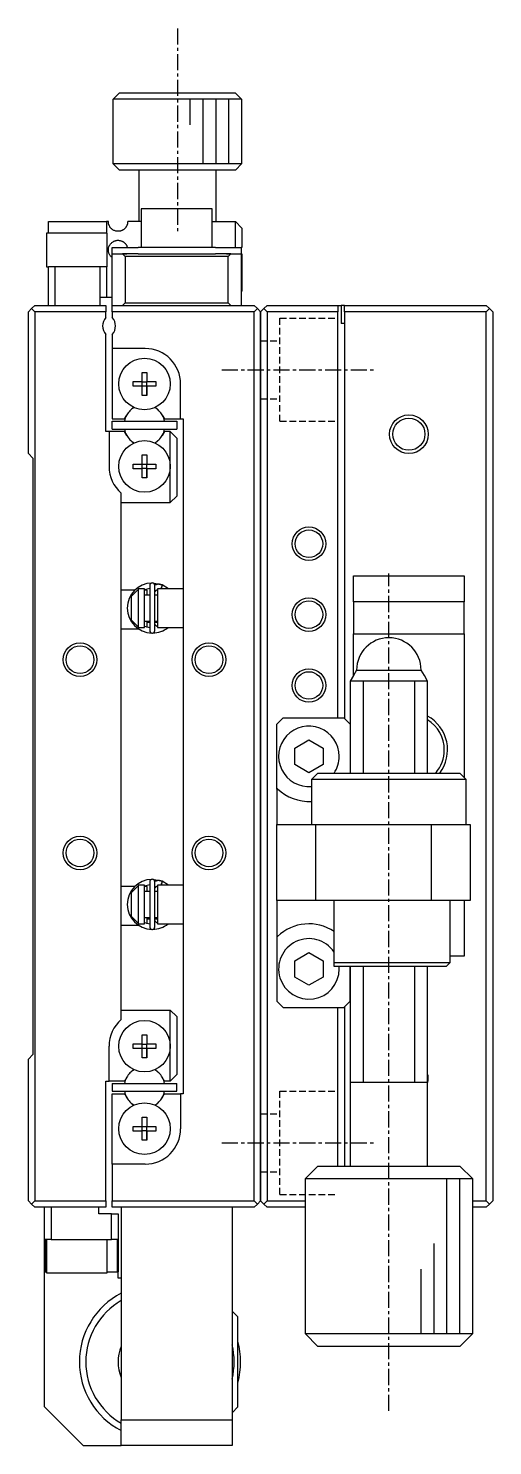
# Model space of a CAD drawing. Extents: x 10 to 388, y 10 to 258.
# Drawn here: x 31.7 to 67.7, y 95.5 to 205.5 of the extents above; entities that cross this region are included whole.
import ezdxf

# ---------------------------------------------------------------- set-up
doc = ezdxf.new("R2010")
doc.units = 0
doc.linetypes.add('CENTER', pattern=[2, 1.25, -0.25, 0.25, -0.25])
doc.linetypes.add('DASHED', pattern=[0.75, 0.5, -0.25])
doc.layers.get('0').update_dxf_attribs({"linetype": 'CONTINUOUS'})
doc.layers.add('CENTER', color=1, linetype='CENTER')

msp = doc.modelspace()

# ---------------------------------------------------------------- linework, layer by layer
at = {"color": 7, "linetype": 'CONTINUOUS'}
for p, q in [((38.25, 200), (38.75, 200.5)), ((38.75, 200.5), (47.72, 200.5)), ((47.72, 200.5), (48.22, 200)), ((38.24, 199.5), (38.25, 199.5)), ((38.24, 199.5), (38.24, 195)), ((38.25, 199.5), (38.25, 200)), ((48.22, 200), (38.25, 200)), ((48.22, 200), (48.22, 199.5)), ((48.22, 199.5), (48.24, 199.5)), ((48.24, 195), (48.24, 199.5)), ((38.24, 195), (48.24, 195)), ((38.24, 195), (38.74, 194.5)), ((47.74, 194.5), (48.24, 195)), ((47.74, 194.5), (38.74, 194.5)), ((40.24, 194.5), (40.24, 190.5)), ((46.24, 190.5), (46.24, 194.5)), ((45.94, 191.5), (40.44, 191.5)), ((40.44, 191.5), (40.44, 188.5)), ((45.94, 188.5), (45.94, 191.5)), ((33.24, 190.5), (37.74, 190.5)), ((33.24, 189.6), (33.24, 190.5)), ((37.74, 190.5), (37.74, 189.6)), ((37.89, 190.5), (37.74, 190.5)), ((37.89, 190.49), (37.89, 190.5)), ((37.89, 190.48), (37.89, 190.49)), ((37.89, 190.46), (37.89, 190.48)), ((37.89, 190.45), (37.89, 190.46)), ((37.89, 190.44), (37.89, 190.45)), ((37.89, 190.42), (37.89, 190.44)), ((37.89, 190.41), (37.89, 190.42)), ((37.89, 190.39), (37.89, 190.41)), ((37.9, 190.38), (37.89, 190.39)), ((37.9, 190.36), (37.9, 190.38)), ((37.9, 190.35), (37.9, 190.36)), ((37.91, 190.32), (37.9, 190.35)), ((37.91, 190.3), (37.91, 190.32)), ((39.36, 190.3), (39.35, 190.27)), ((39.37, 190.33), (39.36, 190.3)), ((39.38, 190.39), (39.37, 190.36)), ((39.37, 190.36), (39.37, 190.33)), ((39.39, 190.5), (39.38, 190.47)), ((39.38, 190.47), (39.38, 190.44)), ((39.38, 190.44), (39.38, 190.42)), ((39.38, 190.42), (39.38, 190.39)), ((40.44, 190.5), (39.39, 190.5)), ((45.94, 190.5), (47.74, 190.5)), ((47.74, 188.5), (47.74, 190.5)), ((48.24, 190), (47.74, 190.5)), ((37.79, 189.6), (33.09, 189.6)), ((33.09, 189.6), (33.09, 187)), ((37.79, 187), (37.79, 189.6)), ((37.92, 190.27), (37.91, 190.3)), ((37.93, 190.25), (37.92, 190.27)), ((37.94, 190.22), (37.93, 190.25)), ((37.95, 190.2), (37.94, 190.22)), ((37.97, 190.16), (37.95, 190.2)), ((37.99, 190.12), (37.97, 190.16)), ((38.01, 190.08), (37.99, 190.12)), ((38.04, 190.04), (38.01, 190.08)), ((38.08, 190), (38.04, 190.04)), ((38.11, 189.96), (38.08, 190)), ((38.15, 189.93), (38.11, 189.96)), ((38.19, 189.9), (38.15, 189.93)), ((38.23, 189.87), (38.19, 189.9)), ((38.27, 189.84), (38.23, 189.87)), ((38.32, 189.82), (38.27, 189.84)), ((38.37, 189.8), (38.32, 189.82)), ((38.42, 189.78), (38.37, 189.8)), ((38.47, 189.77), (38.42, 189.78)), ((38.51, 189.76), (38.47, 189.77)), ((38.56, 189.75), (38.51, 189.76)), ((38.6, 189.75), (38.56, 189.75)), ((38.64, 189.75), (38.6, 189.75)), ((38.69, 189.75), (38.64, 189.75)), ((38.74, 189.76), (38.69, 189.75)), ((38.78, 189.76), (38.74, 189.76)), ((38.82, 189.77), (38.78, 189.76)), ((38.85, 189.78), (38.82, 189.77)), ((38.88, 189.79), (38.85, 189.78)), ((38.92, 189.81), (38.88, 189.79)), ((38.95, 189.82), (38.92, 189.81)), ((38.98, 189.84), (38.95, 189.82)), ((39.01, 189.85), (38.98, 189.84)), ((39.05, 189.87), (39.01, 189.85)), ((39.08, 189.89), (39.05, 189.87)), ((39.11, 189.92), (39.08, 189.89)), ((39.13, 189.94), (39.11, 189.92)), ((39.16, 189.96), (39.13, 189.94)), ((39.18, 189.99), (39.16, 189.96)), ((39.21, 190.02), (39.18, 189.99)), ((39.23, 190.04), (39.21, 190.02)), ((39.25, 190.07), (39.23, 190.04)), ((39.27, 190.1), (39.25, 190.07)), ((39.28, 190.12), (39.27, 190.1)), ((39.3, 190.15), (39.28, 190.12)), ((39.31, 190.17), (39.3, 190.15)), ((39.32, 190.2), (39.31, 190.17)), ((39.33, 190.22), (39.32, 190.2)), ((39.34, 190.25), (39.33, 190.22)), ((39.35, 190.27), (39.34, 190.25)), ((48.24, 190), (48.24, 188.5)), ((37.89, 188.41), (37.9, 188.43)), ((37.89, 188.4), (37.89, 188.41)), ((37.89, 188.39), (37.89, 188.4)), ((37.89, 188.38), (37.89, 188.39)), ((37.89, 188.37), (37.89, 188.38)), ((37.89, 188.35), (37.89, 188.37)), ((37.89, 188.34), (37.89, 188.35)), ((37.89, 188.33), (37.89, 188.34)), ((37.89, 188.32), (37.89, 188.33)), ((37.89, 188.31), (37.89, 188.32)), ((37.89, 188.3), (37.89, 188.31)), ((37.89, 188.29), (37.89, 188.3)), ((37.89, 188.28), (37.89, 188.29)), ((37.89, 188.27), (37.89, 188.28)), ((37.89, 188.26), (37.89, 188.27)), ((37.89, 188.25), (37.89, 188.26)), ((37.89, 188.24), (37.89, 188.25)), ((37.89, 188.22), (37.89, 188.24)), ((37.89, 188.21), (37.89, 188.22)), ((37.89, 188.19), (37.89, 188.21)), ((37.9, 188.18), (37.89, 188.19)), ((37.9, 188.46), (37.91, 188.47)), ((37.9, 188.44), (37.9, 188.46)), ((37.9, 188.43), (37.9, 188.44)), ((37.9, 188.16), (37.9, 188.18)), ((37.9, 188.15), (37.9, 188.16)), ((37.9, 188.13), (37.9, 188.15)), ((37.91, 188.12), (37.9, 188.13)), ((37.91, 188.5), (37.92, 188.53)), ((37.91, 188.47), (37.91, 188.5)), ((37.92, 188.09), (37.91, 188.12)), ((37.92, 188.53), (37.93, 188.56)), ((37.93, 188.56), (37.94, 188.58)), ((37.94, 188.58), (37.95, 188.6)), ((37.95, 188.6), (37.96, 188.63)), ((37.96, 188.63), (37.99, 188.68)), ((37.99, 188.68), (38.02, 188.72)), ((38.02, 188.72), (38.05, 188.77)), ((38.05, 188.77), (38.08, 188.81)), ((38.08, 188.81), (38.12, 188.84)), ((38.12, 188.84), (38.16, 188.88)), ((38.16, 188.88), (38.2, 188.91)), ((38.19, 188), (38.19, 188.5)), ((38.19, 188.5), (40.19, 188.5)), ((38.2, 188.91), (38.25, 188.94)), ((38.25, 188.94), (38.3, 188.97)), ((38.3, 188.97), (38.35, 188.99)), ((38.35, 188.99), (38.39, 189.01)), ((38.39, 189.01), (38.44, 189.02)), ((38.44, 189.02), (38.48, 189.03)), ((38.48, 189.03), (38.53, 189.04)), ((38.53, 189.04), (38.57, 189.05)), ((38.57, 189.05), (38.62, 189.05)), ((38.62, 189.05), (38.67, 189.05)), ((38.67, 189.05), (38.72, 189.04)), ((38.72, 189.04), (38.77, 189.04)), ((38.77, 189.04), (38.81, 189.03)), ((38.81, 189.03), (38.85, 189.02)), ((38.85, 189.02), (38.89, 189)), ((38.89, 189), (38.92, 188.99)), ((38.92, 188.99), (38.96, 188.98)), ((38.96, 188.98), (38.99, 188.96)), ((38.99, 188.96), (39.02, 188.95)), ((39.02, 188.95), (39.04, 188.93)), ((39.04, 188.93), (39.06, 188.92)), ((39.06, 188.92), (39.09, 188.9)), ((39.09, 188.9), (39.11, 188.88)), ((39.11, 188.88), (39.13, 188.86)), ((39.13, 188.86), (39.16, 188.84)), ((39.16, 188.84), (39.18, 188.82)), ((39.18, 188.82), (39.2, 188.79)), ((39.2, 188.79), (39.22, 188.77)), ((39.22, 188.77), (39.24, 188.75)), ((39.24, 188.75), (39.26, 188.72)), ((39.26, 188.72), (39.27, 188.69)), ((39.27, 188.69), (39.29, 188.66)), ((39.29, 188.66), (39.31, 188.64)), ((39.31, 188.64), (39.32, 188.6)), ((39.32, 188.6), (39.33, 188.57)), ((39.33, 188.57), (39.34, 188.55)), ((39.34, 188.55), (39.35, 188.52)), ((39.35, 188.52), (39.36, 188.5)), ((46.19, 188.5), (40.19, 188.5)), ((46.19, 188.5), (48.19, 188.5)), ((48.19, 188.5), (48.19, 188)), ((48.24, 188.5), (48.19, 188.5)), ((33.09, 187), (33.24, 187)), ((33.24, 184), (33.24, 187)), ((33.74, 187), (33.24, 187)), ((33.74, 187), (33.74, 184)), ((37.24, 187), (33.74, 187)), ((37.24, 184.6), (37.24, 187)), ((37.74, 187), (37.24, 187)), ((37.74, 187), (37.79, 187)), ((37.74, 187), (37.74, 184.6)), ((37.92, 188.06), (37.92, 188.09)), ((37.93, 188.04), (37.92, 188.06)), ((37.94, 188.01), (37.93, 188.04)), ((37.95, 187.99), (37.94, 188.01)), ((37.98, 187.94), (37.95, 187.99)), ((38, 187.9), (37.98, 187.94)), ((38.03, 187.86), (38, 187.9)), ((38.06, 187.82), (38.03, 187.86)), ((38.1, 187.78), (38.06, 187.82)), ((38.14, 187.74), (38.1, 187.78)), ((38.19, 187.7), (38.14, 187.74)), ((38.19, 184), (38.19, 188)), ((38.19, 188), (38.99, 188)), ((39.19, 187.8), (38.99, 188)), ((38.99, 188), (39.31, 188)), ((39.32, 188), (38.99, 188)), ((39.19, 187.8), (39.19, 184.2)), ((47.19, 187.8), (39.19, 187.8)), ((40.19, 188), (39.32, 188)), ((40.19, 188), (46.19, 188)), ((47.06, 188), (46.19, 188)), ((47.06, 188), (47.39, 188)), ((47.39, 188), (47.06, 188)), ((47.39, 188), (47.19, 187.8)), ((47.19, 184.2), (47.19, 187.8)), ((47.39, 188), (48.19, 188)), ((48.19, 188), (48.19, 184)), ((48.19, 188), (48.24, 188)), ((48.24, 188), (48.24, 185.1)), ((48.19, 185.05), (48.24, 185.1)), ((31.94, 183.75), (31.69, 183.5)), ((31.94, 183.75), (32.19, 184)), ((32.19, 183.5), (31.94, 183.75)), ((32.19, 184), (37.69, 184)), ((37.24, 184), (37.24, 184.6)), ((37.74, 184.6), (37.24, 184.6)), ((37.69, 184), (37.69, 183.5)), ((38.19, 184.6), (37.74, 184.6)), ((38.19, 184), (49.19, 184)), ((38.19, 183.5), (38.19, 184)), ((38.99, 184), (39.19, 184.2)), ((39.19, 184.2), (47.19, 184.2)), ((47.19, 184.2), (47.39, 184)), ((49.19, 184), (49.44, 183.75)), ((49.44, 183.75), (49.19, 183.5)), ((49.69, 183.5), (49.44, 183.75)), ((49.69, 183.5), (49.94, 183.75)), ((49.94, 183.75), (50.19, 184)), ((50.19, 183.5), (49.94, 183.75)), ((50.19, 184), (55.69, 184)), ((55.69, 184), (55.69, 183.5)), ((55.69, 184), (55.94, 184)), ((55.94, 184), (55.94, 182.6)), ((56.19, 184), (55.94, 184)), ((56.19, 184), (67.19, 184)), ((56.19, 183.5), (56.19, 184)), ((67.19, 184), (67.44, 183.75)), ((67.44, 183.75), (67.19, 183.5)), ((67.69, 183.5), (67.44, 183.75)), ((31.69, 172.5), (31.69, 183.5)), ((32.19, 183.5), (32.19, 114.5)), ((37.69, 183.5), (32.19, 183.5)), ((37.69, 183.06), (37.69, 183.5)), ((38.19, 183.5), (38.19, 183.06)), ((49.19, 183.5), (38.19, 183.5)), ((49.19, 114.5), (49.19, 183.5)), ((49.69, 183.5), (49.69, 114.5)), ((49.69, 114.5), (49.69, 183.5)), ((55.69, 183.5), (50.19, 183.5)), ((50.19, 183.5), (50.19, 114.5)), ((55.69, 152), (55.69, 183.5)), ((67.19, 183.5), (56.19, 183.5)), ((56.19, 183.5), (56.19, 151.95)), ((67.19, 114.5), (67.19, 183.5)), ((67.69, 183.5), (67.69, 114.5)), ((37.69, 174.2), (37.69, 181.74)), ((38.19, 181.74), (38.19, 180.65)), ((56.19, 182.6), (55.94, 182.6)), ((40.74, 180.65), (38.19, 180.65)), ((38.19, 180.65), (38.19, 175.2)), ((40.51, 178.79), (40.87, 178.79)), ((40.51, 178.08), (40.51, 178.79)), ((40.87, 178.79), (40.87, 178.08)), ((40.87, 178.79), (40.87, 178.08)), ((39.8, 178.08), (40.51, 178.08)), ((39.8, 177.72), (39.8, 178.08)), ((40.51, 177.72), (39.8, 177.72)), ((40.52, 178.07), (40.51, 178.08)), ((40.52, 177.73), (40.51, 177.72)), ((40.51, 177.01), (40.51, 177.72)), ((40.52, 177.73), (40.52, 178.07)), ((40.52, 178.07), (40.85, 178.07)), ((40.85, 177.73), (40.52, 177.73)), ((40.85, 178.07), (40.87, 178.08)), ((40.85, 178.07), (40.85, 177.73)), ((40.85, 177.73), (40.87, 177.72)), ((40.87, 178.08), (41.57, 178.08)), ((40.87, 177.72), (40.87, 177.01)), ((41.57, 177.72), (40.87, 177.72)), ((40.87, 177.01), (40.87, 177.72)), ((41.57, 178.08), (41.57, 177.72)), ((43.49, 175.2), (43.49, 177.9)), ((40.87, 177.01), (40.51, 177.01)), ((38.19, 175.2), (39.14, 175.2)), ((38.19, 175), (43.19, 175)), ((38.19, 174.4), (38.19, 175)), ((39.14, 175.2), (39.31, 175.49)), ((42.06, 175.49), (42.23, 175.2)), ((42.23, 175.2), (43.49, 175.2)), ((43.19, 175), (43.19, 174.4)), ((43.49, 175.2), (43.69, 175.2)), ((43.69, 175.2), (43.69, 122.8)), ((37.94, 174.2), (37.69, 174.2)), ((37.94, 174.2), (37.94, 171.5)), ((39.14, 174.2), (37.94, 174.2)), ((38.19, 174.4), (43.19, 174.4)), ((39.31, 173.91), (39.14, 174.2)), ((42.23, 174.2), (42.06, 173.91)), ((42.69, 174.2), (42.23, 174.2)), ((42.69, 171.5), (42.69, 174.2)), ((42.69, 174.2), (43.19, 173.7)), ((43.19, 173.7), (43.19, 169.2)), ((31.69, 172.5), (32.04, 172.15)), ((32.04, 172.15), (32.04, 125.85)), ((39.8, 171.68), (40.51, 171.68)), ((39.8, 171.32), (39.8, 171.68)), ((40.51, 172.39), (40.87, 172.39)), ((40.51, 171.68), (40.51, 172.39)), ((40.52, 171.67), (40.51, 171.68)), ((40.52, 171.33), (40.52, 171.67)), ((40.52, 171.67), (40.85, 171.67)), ((40.85, 171.67), (40.87, 171.68)), ((40.85, 171.67), (40.85, 171.33)), ((40.87, 172.39), (40.87, 171.68)), ((40.87, 172.39), (40.87, 171.68)), ((40.87, 171.68), (41.57, 171.68)), ((41.57, 171.68), (41.57, 171.32)), ((40.51, 171.32), (39.8, 171.32)), ((40.52, 171.33), (40.51, 171.32)), ((40.51, 170.61), (40.51, 171.32)), ((40.87, 170.61), (40.51, 170.61)), ((40.85, 171.33), (40.52, 171.33)), ((40.85, 171.33), (40.87, 171.32)), ((40.87, 171.32), (40.87, 170.61)), ((41.57, 171.32), (40.87, 171.32)), ((40.87, 170.61), (40.87, 171.32)), ((42.69, 168.7), (42.69, 171.5)), ((38.89, 161.47), (38.89, 169.42)), ((38.89, 168.7), (42.69, 168.7)), ((43.19, 169.2), (42.69, 168.7)), ((56.89, 163), (65.49, 163)), ((56.89, 161), (56.89, 163)), ((65.49, 163), (65.49, 161)), ((39.93, 161.9), (38.89, 161.9)), ((39.69, 161.42), (40.19, 161.95)), ((40.19, 162), (40.19, 161.95)), ((40.69, 162), (40.19, 162)), ((40.19, 161.95), (40.19, 159.05)), ((40.69, 161.94), (41.1, 162.05)), ((40.69, 159), (40.69, 162)), ((40.89, 161.9), (40.69, 161.9)), ((40.89, 161.5), (40.89, 161.9)), ((41.1, 162.26), (41.1, 158.76)), ((42.07, 162.29), (41.32, 162.45)), ((41.52, 162.3), (41.49, 162.29)), ((41.49, 162.29), (41.49, 162.28)), ((41.49, 158.76), (41.49, 162.26)), ((41.49, 161.72), (41.5, 161.73)), ((41.49, 161.7), (41.49, 161.72)), ((41.49, 161.69), (41.49, 161.7)), ((41.5, 161.76), (41.51, 161.77)), ((41.5, 161.75), (41.5, 161.76)), ((41.5, 161.73), (41.5, 161.75)), ((41.51, 161.77), (41.52, 161.79)), ((41.56, 162.31), (41.52, 162.3)), ((41.52, 161.8), (41.53, 161.82)), ((41.52, 161.79), (41.52, 161.8)), ((41.53, 161.82), (41.54, 161.83)), ((41.54, 161.83), (41.55, 161.84)), ((41.55, 161.84), (41.56, 161.85)), ((41.59, 162.32), (41.56, 162.31)), ((41.56, 161.86), (41.58, 161.87)), ((41.56, 161.85), (41.56, 161.86)), ((41.58, 161.87), (41.59, 161.88)), ((41.62, 162.33), (41.59, 162.32)), ((41.59, 161.88), (41.6, 161.89)), ((41.6, 161.89), (41.61, 161.9)), ((41.61, 161.9), (41.62, 161.91)), ((41.66, 162.34), (41.62, 162.33)), ((41.62, 161.91), (41.63, 161.92)), ((41.63, 161.92), (41.65, 161.93)), ((41.65, 161.93), (41.66, 161.93)), ((41.69, 162.35), (41.66, 162.34)), ((41.66, 161.93), (41.67, 161.94)), ((41.67, 161.94), (41.69, 161.95)), ((41.72, 162.35), (41.69, 162.35)), ((41.69, 162), (41.69, 159)), ((43.69, 162), (41.69, 162)), ((41.76, 162.35), (41.72, 162.35)), ((41.79, 162.35), (41.76, 162.35)), ((41.83, 162.35), (41.79, 162.35)), ((41.86, 162.35), (41.83, 162.35)), ((41.89, 162.34), (41.86, 162.35)), ((41.93, 162.34), (41.89, 162.34)), ((41.96, 162.33), (41.93, 162.34)), ((41.96, 162.01), (41.95, 162)), ((41.99, 162.32), (41.96, 162.33)), ((42.07, 162.29), (41.96, 162)), ((41.97, 162.04), (41.96, 162.02)), ((41.96, 162.02), (41.96, 162.01)), ((41.98, 162.05), (41.97, 162.04)), ((41.99, 162.08), (41.98, 162.06)), ((41.98, 162.06), (41.98, 162.05)), ((42.03, 162.31), (41.99, 162.32)), ((42, 162.09), (41.99, 162.08)), ((42.01, 162.12), (42, 162.11)), ((42, 162.11), (42, 162.09)), ((42.02, 162.15), (42.01, 162.14)), ((42.01, 162.14), (42.01, 162.12)), ((42.03, 162.16), (42.02, 162.15)), ((42.06, 162.3), (42.03, 162.31)), ((42.04, 162.19), (42.03, 162.18)), ((42.03, 162.18), (42.03, 162.16)), ((42.05, 162.23), (42.04, 162.22)), ((42.04, 162.22), (42.04, 162.21)), ((42.04, 162.21), (42.04, 162.19)), ((42.06, 162.26), (42.05, 162.25)), ((42.05, 162.25), (42.05, 162.24)), ((42.05, 162.24), (42.05, 162.23)), ((42.54, 162), (42.06, 162.3)), ((42.06, 162.3), (42.06, 162.3)), ((42.06, 162.3), (42.06, 162.3)), ((42.06, 162.3), (42.06, 162.29)), ((42.06, 162.29), (42.06, 162.29)), ((42.06, 162.29), (42.06, 162.28)), ((42.06, 162.28), (42.06, 162.28)), ((42.06, 162.28), (42.06, 162.27)), ((42.06, 162.27), (42.06, 162.26)), ((42.09, 162.28), (42.07, 162.29)), ((38.89, 159.32), (38.89, 161.47)), ((39.69, 159.58), (39.69, 161.42)), ((41.1, 161.5), (40.69, 161.5)), ((41.49, 161.67), (41.49, 161.69)), ((41.49, 161.66), (41.49, 161.67)), ((41.69, 161.5), (41.49, 161.5)), ((56.89, 161), (56.89, 158.5)), ((65.49, 161), (56.89, 161)), ((65.49, 158.5), (65.49, 161)), ((40.19, 159.05), (39.69, 159.58)), ((40.69, 159.5), (41.1, 159.5)), ((40.89, 159.01), (40.89, 159.5)), ((41.49, 159.5), (41.69, 159.5)), ((38.89, 138.47), (38.89, 159.32)), ((38.89, 158.9), (40.2, 158.9)), ((40.19, 159.05), (40.19, 159)), ((40.19, 159), (40.69, 159)), ((41.1, 158.97), (40.69, 159.08)), ((40.89, 159.4), (41.1, 159.4)), ((41.49, 159.4), (41.69, 159.4)), ((41.49, 159.35), (41.49, 159.36)), ((41.49, 159.34), (41.49, 159.35)), ((41.49, 159.32), (41.49, 159.34)), ((41.49, 159.31), (41.49, 159.32)), ((41.49, 159.29), (41.49, 159.31)), ((41.5, 159.28), (41.49, 159.29)), ((41.5, 159.27), (41.5, 159.28)), ((41.51, 159.25), (41.5, 159.27)), ((41.51, 159.24), (41.51, 159.25)), ((41.52, 159.22), (41.51, 159.24)), ((41.53, 159.21), (41.52, 159.22)), ((41.53, 159.2), (41.53, 159.21)), ((41.54, 159.19), (41.53, 159.2)), ((41.55, 159.17), (41.54, 159.19)), ((41.56, 159.16), (41.55, 159.17)), ((41.57, 159.15), (41.56, 159.16)), ((41.58, 159.14), (41.57, 159.15)), ((41.59, 159.13), (41.58, 159.14)), ((41.6, 159.12), (41.59, 159.13)), ((41.62, 159.11), (41.6, 159.12)), ((41.63, 159.1), (41.62, 159.11)), ((41.64, 159.09), (41.63, 159.1)), ((41.65, 159.09), (41.64, 159.09)), ((41.67, 159.08), (41.65, 159.09)), ((41.68, 159.08), (41.67, 159.08)), ((41.69, 159.07), (41.68, 159.08)), ((41.69, 159), (43.69, 159)), ((42, 158.7), (42, 158.7)), ((42, 158.7), (42, 158.7)), ((42, 158.7), (42, 158.7)), ((42, 158.7), (42, 158.7)), ((42, 158.7), (42.01, 158.7)), ((42.01, 158.7), (42.02, 158.71)), ((42.01, 158.7), (42.01, 158.7)), ((42.01, 158.7), (42.01, 158.7)), ((42.01, 158.7), (42.01, 158.7)), ((42.02, 158.71), (42.06, 158.72)), ((42.02, 158.71), (42.02, 158.71)), ((42.02, 158.71), (42.02, 158.71)), ((42.05, 158.72), (42.06, 158.72)), ((42.06, 158.72), (42.07, 158.73)), ((42.06, 158.72), (42.06, 158.72)), ((42.06, 158.72), (42.06, 158.72)), ((56.89, 158.5), (65.49, 158.5)), ((56.89, 155.27), (56.89, 158.5)), ((65.49, 158.5), (65.49, 147.35)), ((56.89, 155.27), (56.64, 154.83)), ((57.14, 155.7), (56.89, 155.27)), ((57.14, 155.7), (59.61, 155.7)), ((59.61, 155.7), (62.14, 155.7)), ((62.39, 155.27), (62.14, 155.7)), ((62.64, 154.83), (62.39, 155.27)), ((59.61, 154.83), (56.64, 154.83)), ((56.64, 154.83), (56.64, 147.7)), ((62.64, 154.83), (59.61, 154.83)), ((62.64, 147.7), (62.64, 154.83)), ((51.44, 152), (50.94, 151.5)), ((51.44, 152), (56.14, 152)), ((56.64, 151.5), (56.14, 152)), ((50.94, 146.45), (50.94, 151.5)), ((56.64, 151.5), (56.64, 147.7)), ((52.34, 149.64), (53.44, 150.27)), ((52.34, 148.36), (52.34, 149.64)), ((53.44, 150.27), (54.54, 149.64)), ((54.54, 149.64), (54.54, 148.36)), ((53.44, 147.73), (52.34, 148.36)), ((54.54, 148.36), (53.44, 147.73)), ((54.14, 147.7), (53.64, 147.2)), ((54.14, 147.7), (65.14, 147.7)), ((56.64, 147.7), (56.64, 147.7)), ((65.64, 147.2), (65.14, 147.7)), ((51, 146.48), (50.94, 146.45)), ((50.94, 146.45), (50.94, 143.7)), ((65.64, 147.2), (53.64, 147.2)), ((53.64, 147.2), (53.64, 143.7)), ((65.64, 143.7), (65.64, 147.2)), ((50.94, 137.8), (50.94, 143.7)), ((50.94, 143.7), (53.94, 143.7)), ((53.94, 143.7), (53.94, 137.8)), ((53.94, 143.7), (62.94, 143.7)), ((62.94, 137.8), (62.94, 143.7)), ((62.94, 143.7), (65.94, 143.7)), ((65.94, 143.7), (65.94, 137.8)), ((39.93, 138.9), (38.89, 138.9)), ((39.69, 138.42), (40.19, 138.95)), ((40.19, 139), (40.19, 138.95)), ((40.69, 139), (40.19, 139)), ((40.19, 138.95), (40.19, 136.05)), ((40.69, 138.94), (41.1, 139.05)), ((40.69, 136), (40.69, 139)), ((40.89, 138.9), (40.69, 138.9)), ((40.89, 138.5), (40.89, 138.9)), ((41.1, 139.26), (41.1, 135.76)), ((42.09, 139.28), (41.32, 139.45)), ((41.52, 139.3), (41.49, 139.29)), ((41.49, 139.29), (41.49, 139.28)), ((41.49, 135.76), (41.49, 139.26)), ((41.49, 138.72), (41.5, 138.73)), ((41.49, 138.7), (41.49, 138.72)), ((41.49, 138.69), (41.49, 138.7)), ((41.49, 138.67), (41.49, 138.69)), ((41.49, 138.66), (41.49, 138.67)), ((41.5, 138.76), (41.51, 138.77)), ((41.5, 138.75), (41.5, 138.76)), ((41.5, 138.73), (41.5, 138.75)), ((41.51, 138.77), (41.52, 138.79)), ((41.56, 139.31), (41.52, 139.3)), ((41.52, 138.8), (41.53, 138.82)), ((41.52, 138.79), (41.52, 138.8)), ((41.53, 138.82), (41.54, 138.83)), ((41.54, 138.83), (41.55, 138.84)), ((41.55, 138.84), (41.56, 138.85)), ((41.59, 139.32), (41.56, 139.31)), ((41.56, 138.86), (41.58, 138.87)), ((41.56, 138.85), (41.56, 138.86)), ((41.58, 138.87), (41.59, 138.88)), ((41.62, 139.33), (41.59, 139.32)), ((41.59, 138.88), (41.6, 138.89)), ((41.6, 138.89), (41.61, 138.9)), ((41.61, 138.9), (41.62, 138.91)), ((41.66, 139.34), (41.62, 139.33)), ((41.62, 138.91), (41.63, 138.92)), ((41.63, 138.92), (41.65, 138.93)), ((41.65, 138.93), (41.66, 138.93)), ((41.69, 139.35), (41.66, 139.34)), ((41.66, 138.93), (41.67, 138.94)), ((41.67, 138.94), (41.69, 138.95)), ((41.72, 139.35), (41.69, 139.35)), ((41.69, 139), (41.69, 136)), ((43.69, 139), (41.69, 139)), ((41.76, 139.35), (41.72, 139.35)), ((41.79, 139.35), (41.76, 139.35)), ((41.83, 139.35), (41.79, 139.35)), ((41.86, 139.35), (41.83, 139.35)), ((41.89, 139.34), (41.86, 139.35)), ((41.93, 139.34), (41.89, 139.34)), ((41.96, 139.33), (41.93, 139.34)), ((41.96, 139.01), (41.95, 139)), ((41.99, 139.32), (41.96, 139.33)), ((42.07, 139.29), (41.96, 139)), ((41.97, 139.04), (41.96, 139.02)), ((41.96, 139.02), (41.96, 139.01)), ((41.98, 139.05), (41.97, 139.04)), ((41.99, 139.08), (41.98, 139.06)), ((41.98, 139.06), (41.98, 139.05)), ((42.03, 139.31), (41.99, 139.32)), ((42, 139.09), (41.99, 139.08)), ((42.01, 139.12), (42, 139.11)), ((42, 139.11), (42, 139.09)), ((42.02, 139.15), (42.01, 139.14)), ((42.01, 139.14), (42.01, 139.12)), ((42.03, 139.16), (42.02, 139.15)), ((42.06, 139.3), (42.03, 139.31)), ((42.04, 139.19), (42.03, 139.18)), ((42.03, 139.18), (42.03, 139.16)), ((42.05, 139.23), (42.04, 139.22)), ((42.04, 139.22), (42.04, 139.21)), ((42.04, 139.21), (42.04, 139.19)), ((42.06, 139.26), (42.05, 139.25)), ((42.05, 139.25), (42.05, 139.24)), ((42.05, 139.24), (42.05, 139.23)), ((42.54, 139), (42.06, 139.3)), ((42.06, 139.3), (42.06, 139.3)), ((42.06, 139.3), (42.06, 139.3)), ((42.06, 139.3), (42.06, 139.29)), ((42.06, 139.29), (42.06, 139.29)), ((42.06, 139.29), (42.06, 139.28)), ((42.06, 139.28), (42.06, 139.28)), ((42.06, 139.28), (42.06, 139.27)), ((42.06, 139.27), (42.06, 139.26)), ((38.89, 136.32), (38.89, 138.47)), ((39.69, 136.58), (39.69, 138.42)), ((41.1, 138.5), (40.69, 138.5)), ((41.69, 138.5), (41.49, 138.5)), ((53.94, 137.8), (50.94, 137.8)), ((50.94, 137.8), (50.94, 135.05)), ((62.94, 137.8), (53.94, 137.8)), ((55.39, 133), (55.39, 137.8)), ((65.94, 137.8), (62.94, 137.8)), ((64.39, 133), (64.39, 137.8)), ((65.49, 137.8), (65.49, 133.5)), ((40.19, 136.05), (39.69, 136.58)), ((40.69, 136.5), (41.1, 136.5)), ((40.89, 136.01), (40.89, 136.5)), ((40.89, 136.4), (41.1, 136.4)), ((41.49, 136.5), (41.69, 136.5)), ((41.49, 136.4), (41.69, 136.4)), ((38.89, 128.58), (38.89, 136.32)), ((38.89, 135.9), (40.2, 135.9)), ((40.19, 136.05), (40.19, 136)), ((40.19, 136), (40.69, 136)), ((41.1, 135.97), (40.69, 136.08)), ((41.49, 136.35), (41.49, 136.36)), ((41.49, 136.34), (41.49, 136.35)), ((41.49, 136.32), (41.49, 136.34)), ((41.49, 136.31), (41.49, 136.32)), ((41.49, 136.29), (41.49, 136.31)), ((41.5, 136.28), (41.49, 136.29)), ((41.5, 136.27), (41.5, 136.28)), ((41.51, 136.25), (41.5, 136.27)), ((41.51, 136.24), (41.51, 136.25)), ((41.52, 136.22), (41.51, 136.24)), ((41.53, 136.21), (41.52, 136.22)), ((41.53, 136.2), (41.53, 136.21)), ((41.54, 136.19), (41.53, 136.2)), ((41.55, 136.17), (41.54, 136.19)), ((41.56, 136.16), (41.55, 136.17)), ((41.57, 136.15), (41.56, 136.16)), ((41.58, 136.14), (41.57, 136.15)), ((41.59, 136.13), (41.58, 136.14)), ((41.6, 136.12), (41.59, 136.13)), ((41.62, 136.11), (41.6, 136.12)), ((41.63, 136.1), (41.62, 136.11)), ((41.64, 136.09), (41.63, 136.1)), ((41.65, 136.09), (41.64, 136.09)), ((41.67, 136.08), (41.65, 136.09)), ((41.68, 136.08), (41.67, 136.08)), ((41.69, 136.07), (41.68, 136.08)), ((41.69, 136), (43.69, 136)), ((42, 135.7), (42, 135.7)), ((42, 135.7), (42, 135.7)), ((42, 135.7), (42, 135.7)), ((42, 135.7), (42, 135.7)), ((42, 135.7), (42.01, 135.7)), ((42.01, 135.7), (42.02, 135.71)), ((42.01, 135.7), (42.01, 135.7)), ((42.01, 135.7), (42.01, 135.7)), ((42.01, 135.7), (42.01, 135.7)), ((42.02, 135.71), (42.06, 135.72)), ((42.02, 135.71), (42.02, 135.71)), ((42.02, 135.71), (42.02, 135.71)), ((42.05, 135.72), (42.06, 135.72)), ((42.06, 135.73), (42.07, 135.73)), ((42.06, 135.72), (42.07, 135.73)), ((42.06, 135.72), (42.06, 135.72)), ((42.06, 135.72), (42.06, 135.72)), ((50.94, 135.05), (51, 135.02)), ((50.94, 135.05), (50.94, 130)), ((52.34, 133.14), (53.44, 133.77)), ((52.34, 131.86), (52.34, 133.14)), ((53.44, 133.77), (54.54, 133.14)), ((54.54, 133.14), (54.54, 131.86)), ((65.49, 133.5), (64.39, 133.5)), ((55.39, 133), (64.39, 133)), ((55.39, 132.7), (55.39, 133)), ((64.09, 132.7), (55.39, 132.7)), ((56.64, 130), (56.64, 132.7)), ((56.64, 132.7), (56.64, 123.7)), ((62.64, 123.69), (62.64, 132.7)), ((64.09, 132.7), (64.39, 133)), ((53.44, 131.23), (52.34, 131.86)), ((54.54, 131.86), (53.44, 131.23)), ((50.94, 130), (51.44, 129.5)), ((56.14, 129.5), (56.64, 130)), ((38.89, 129.3), (42.69, 129.3)), ((42.69, 126.5), (42.69, 129.3)), ((42.69, 129.3), (43.19, 128.8)), ((43.19, 128.8), (43.19, 124.3)), ((51.44, 129.5), (56.14, 129.5)), ((55.69, 117.2), (55.69, 129.5)), ((56.19, 129.55), (56.19, 117.2)), ((39.8, 126.68), (40.51, 126.68)), ((39.8, 126.32), (39.8, 126.68)), ((40.51, 127.39), (40.87, 127.39)), ((40.51, 126.68), (40.51, 127.39)), ((40.52, 126.67), (40.51, 126.68)), ((40.52, 126.33), (40.52, 126.67)), ((40.52, 126.67), (40.85, 126.67)), ((40.85, 126.67), (40.87, 126.68)), ((40.85, 126.67), (40.85, 126.33)), ((40.87, 127.39), (40.87, 126.68)), ((40.87, 127.39), (40.87, 126.68)), ((40.87, 126.68), (41.57, 126.68)), ((41.57, 126.68), (41.57, 126.32)), ((32.04, 125.85), (31.69, 125.5)), ((31.69, 114.5), (31.69, 125.5)), ((37.94, 123.8), (37.94, 126.5)), ((40.51, 126.32), (39.8, 126.32)), ((40.52, 126.33), (40.51, 126.32)), ((40.51, 125.61), (40.51, 126.32)), ((40.87, 125.61), (40.51, 125.61)), ((40.85, 126.33), (40.52, 126.33)), ((40.85, 126.33), (40.87, 126.32)), ((40.87, 126.32), (40.87, 125.61)), ((41.57, 126.32), (40.87, 126.32)), ((40.87, 125.61), (40.87, 126.32)), ((42.69, 123.8), (42.69, 126.5)), ((37.69, 114.5), (37.69, 123.8)), ((37.69, 123.8), (37.94, 123.8)), ((39.14, 123.8), (37.94, 123.8)), ((38.19, 123.6), (43.19, 123.6)), ((38.19, 123.6), (38.19, 123)), ((39.31, 124.09), (39.14, 123.8)), ((42.23, 123.8), (42.06, 124.09)), ((42.69, 123.8), (42.23, 123.8)), ((43.19, 124.3), (42.69, 123.8)), ((43.19, 123), (43.19, 123.6)), ((56.64, 123.7), (62.64, 123.7)), ((56.64, 123.7), (56.64, 123.7)), ((56.64, 123.7), (56.64, 117.2)), ((56.64, 123.7), (56.64, 123.69)), ((62.64, 117.2), (62.64, 123.7)), ((38.19, 123), (43.19, 123)), ((38.19, 122.8), (39.14, 122.8)), ((38.19, 117.35), (38.19, 122.8)), ((39.14, 122.8), (39.31, 122.51)), ((42.06, 122.51), (42.23, 122.8)), ((42.23, 122.8), (43.49, 122.8)), ((43.49, 122.8), (43.49, 120.1)), ((43.69, 122.8), (43.49, 122.8)), ((39.8, 120.28), (40.51, 120.28)), ((39.8, 119.92), (39.8, 120.28)), ((40.51, 119.92), (39.8, 119.92)), ((40.51, 120.99), (40.87, 120.99)), ((40.51, 120.28), (40.51, 120.99)), ((40.52, 120.27), (40.51, 120.28)), ((40.52, 119.93), (40.51, 119.92)), ((40.51, 119.21), (40.51, 119.92)), ((40.52, 119.93), (40.52, 120.27)), ((40.52, 120.27), (40.85, 120.27)), ((40.85, 119.93), (40.52, 119.93)), ((40.85, 120.27), (40.87, 120.28)), ((40.85, 120.27), (40.85, 119.93)), ((40.85, 119.93), (40.87, 119.92)), ((40.87, 120.99), (40.87, 120.28)), ((40.87, 120.99), (40.87, 120.28)), ((40.87, 120.28), (41.57, 120.28)), ((40.87, 119.92), (40.87, 119.21)), ((41.57, 119.92), (40.87, 119.92)), ((40.87, 119.21), (40.87, 119.92)), ((41.57, 120.28), (41.57, 119.92)), ((40.87, 119.21), (40.51, 119.21)), ((40.74, 117.35), (38.19, 117.35)), ((38.19, 117.35), (38.19, 114.5)), ((54.14, 117.2), (53.14, 116.2)), ((54.14, 117.2), (59.59, 117.2)), ((59.59, 117.2), (65.14, 117.2)), ((66.14, 116.2), (65.14, 117.2)), ((59.58, 116.2), (53.14, 116.2)), ((53.14, 116.2), (53.14, 104.2)), ((66.14, 116.2), (59.58, 116.2)), ((66.14, 104.2), (66.14, 116.2)), ((31.69, 114.5), (31.94, 114.25)), ((31.94, 114.25), (32.19, 114.5)), ((32.19, 114.5), (37.69, 114.5)), ((37.69, 114.5), (37.69, 114)), ((38.19, 114.5), (49.19, 114.5)), ((38.19, 114), (38.19, 114.5)), ((49.19, 114.5), (49.44, 114.25)), ((49.69, 114.5), (49.44, 114.25)), ((49.94, 114.25), (49.69, 114.5)), ((49.94, 114.25), (50.19, 114.5)), ((50.19, 114.5), (53.14, 114.5)), ((66.14, 114.5), (67.19, 114.5)), ((67.19, 114.5), (67.44, 114.25)), ((67.44, 114.25), (67.69, 114.5)), ((32.19, 114), (31.94, 114.25)), ((37.69, 114), (32.19, 114)), ((32.94, 111.5), (32.94, 114)), ((33.44, 114), (33.44, 111.5)), ((37.14, 113.5), (37.14, 114)), ((38.14, 113.5), (37.14, 113.5)), ((38.14, 111.5), (38.14, 113.5)), ((38.14, 113.5), (38.64, 113.5)), ((49.19, 114), (38.19, 114)), ((38.64, 113.5), (38.64, 111.5)), ((38.89, 114), (38.89, 97.5)), ((47.49, 114), (47.49, 97.5)), ((49.44, 114.25), (49.19, 114)), ((50.19, 114), (49.94, 114.25)), ((53.14, 114), (50.19, 114)), ((67.19, 114), (66.14, 114)), ((67.44, 114.25), (67.19, 114)), ((33.44, 111.5), (32.94, 111.5)), ((32.94, 109), (32.94, 111.5)), ((33, 111.5), (33, 109)), ((33.09, 111.5), (33.09, 108.9)), ((33.44, 111.5), (38.14, 111.5)), ((37.79, 108.9), (37.79, 111.5)), ((38.64, 111.5), (38.14, 111.5)), ((38.6, 109), (38.6, 111.5)), ((38.64, 111.5), (38.64, 109)), ((33, 109), (32.94, 109)), ((32.94, 98.5), (32.94, 109)), ((33, 109), (33.09, 109)), ((33.09, 108.9), (37.79, 108.9)), ((37.79, 109), (38.6, 109)), ((38.64, 109), (38.6, 109)), ((38.64, 108.5), (38.64, 109)), ((38.89, 108.5), (38.64, 108.5)), ((47.94, 105.5), (47.49, 105.95)), ((47.94, 98.5), (47.94, 105.5)), ((53.14, 104.2), (66.14, 104.2)), ((53.14, 104.2), (54.14, 103.2)), ((65.14, 103.2), (66.14, 104.2)), ((65.14, 103.2), (54.14, 103.2)), ((32.94, 98.5), (35.94, 95.5)), ((47.49, 98.05), (47.94, 98.5)), ((38.89, 97.5), (47.49, 97.5)), ((38.89, 95.5), (38.89, 97.5)), ((47.49, 97.5), (47.49, 95.5)), ((35.94, 95.5), (38.89, 95.5)), ((47.49, 95.5), (38.89, 95.5))]:
    msp.add_line(p, q, dxfattribs=at)
at = {"color": 3, "linetype": 'CONTINUOUS'}
for p, q in [((44.24, 198), (44.24, 200)), ((45.24, 195), (45.24, 200)), ((46.24, 195), (46.24, 200)), ((47.24, 195), (47.24, 200)), ((57.64, 154.83), (57.64, 147.7)), ((61.64, 147.7), (61.64, 154.83)), ((57.64, 132.7), (57.64, 123.7)), ((61.64, 123.69), (61.64, 132.7)), ((64.14, 104.2), (64.14, 116.2)), ((65.14, 104.2), (65.14, 116.2)), ((63.14, 104.2), (63.14, 111.2)), ((62.14, 104.2), (62.14, 109.2))]:
    msp.add_line(p, q, dxfattribs=at)
at = {"color": 3, "linetype": 'DASHED'}
for p, q in [((51.19, 175), (51.19, 183)), ((51.19, 183), (55.69, 183)), ((49.69, 181.25), (51.19, 181.25)), ((49.69, 176.75), (51.19, 176.75)), ((51.19, 175), (55.69, 175)), ((51.19, 115), (51.19, 123)), ((51.19, 123), (55.69, 123)), ((49.69, 121.25), (51.19, 121.25)), ((49.69, 116.75), (51.19, 116.75)), ((51.19, 115), (55.69, 115))]:
    msp.add_line(p, q, dxfattribs=at)
at = {"color": 7, "linetype": 'CONTINUOUS'}
for centre, radius in [((40.69, 177.9), 2), ((61.19, 174), 1.25), ((40.69, 171.5), 2), ((53.44, 165.5), 1.07), ((53.44, 160), 1.07), ((35.69, 156.5), 1.07), ((45.69, 156.5), 1.07), ((53.44, 154.5), 1.07), ((35.69, 141.5), 1.07), ((45.69, 141.5), 1.07), ((40.69, 126.5), 2), ((40.69, 120.1), 2)]:
    msp.add_circle(centre, radius, dxfattribs=at)
at = {"color": 3, "linetype": 'CONTINUOUS'}
for centre, radius in [((61.19, 174), 1.5), ((53.44, 165.5), 1.3), ((53.44, 160), 1.3), ((35.69, 156.5), 1.3), ((45.69, 156.5), 1.3), ((53.44, 154.5), 1.3), ((35.69, 141.5), 1.3), ((45.69, 141.5), 1.3)]:
    msp.add_circle(centre, radius, dxfattribs=at)
at = {"color": 7, "linetype": 'CONTINUOUS'}
for centre, radius, start, end in [((38.44, 182.4), 1, 138.5904, 221.4096), ((37.44, 182.4), 1, 318.5904, 41.4096), ((40.74, 177.9), 2.75, 0, 90), ((40.8, 174.59), 1.75, 121.8865, 135.0044), ((40.69, 174.7), 1.59, 120.4332, 135), ((40.57, 174.59), 1.75, 44.9956, 58.1135), ((40.69, 174.7), 1.59, 45, 59.5668), ((40.69, 174.7), 1.59, 150, 169.1069), ((40.69, 174.7), 1.59, 135, 150), ((40.69, 174.7), 1.59, 30, 45), ((40.69, 174.7), 1.59, 10.8931, 30), ((40.69, 174.7), 1.59, 190.893, 210), ((40.69, 174.7), 1.59, 210, 225), ((40.69, 174.7), 1.59, 315, 330), ((40.69, 174.7), 1.59, 330, 349.107), ((40.8, 174.81), 1.75, 224.9956, 238.1135), ((40.69, 174.7), 1.59, 225, 239.5667), ((40.57, 174.81), 1.75, 301.8865, 315.0044), ((40.69, 174.7), 1.59, 300.4333, 315), ((40.69, 171.5), 2.75, 180, 229.1148), ((41.29, 160.51), 1.94, 90.6567, 269.2678), ((41.29, 162.26), 0.195, 0, 180), ((41.29, 158.76), 0.195, 180, 0), ((41.29, 160.52), 1.95, 270.7607, 308.9718), ((59.64, 155.7), 2.5, 0, 180), ((61.19, 149.5), 3, 323.1301, 61.0967), ((61.19, 149.5), 2.75, 0, 58.1786), ((53.44, 149), 2.35, 0, 274.8821), ((53.44, 149), 2.35, 326.4138, 0), ((61.19, 149.5), 2.75, 319.1148, 0), ((53.44, 149), 3.5, 226.011, 273.2758), ((41.29, 137.51), 1.94, 90.6567, 269.2678), ((41.29, 139.26), 0.195, 0, 180), ((41.29, 135.76), 0.195, 180, 0), ((41.29, 137.52), 1.95, 270.7607, 308.9718), ((53.44, 132.5), 3.5, 56.1416, 133.989), ((53.44, 132.5), 2.35, 33.9231, 0), ((53.44, 132.5), 2.35, 0, 4.8821), ((40.69, 126.5), 2.75, 130.8852, 180), ((40.69, 123.3), 1.59, 135, 150), ((40.8, 123.19), 1.75, 121.8865, 135.0044), ((40.69, 123.3), 1.59, 120.4333, 135), ((40.57, 123.19), 1.75, 44.9956, 58.1135), ((40.69, 123.3), 1.59, 45, 59.5667), ((40.69, 123.3), 1.59, 30, 45), ((40.69, 123.3), 1.59, 150, 169.107), ((40.69, 123.3), 1.59, 10.893, 30), ((40.69, 123.3), 1.59, 190.8931, 210), ((40.69, 123.3), 1.59, 210, 224.9051), ((40.8, 123.41), 1.75, 224.9095, 238.1135), ((40.69, 123.3), 1.59, 224.9523, 239.5668), ((40.57, 123.41), 1.75, 301.8865, 315.0044), ((40.69, 123.3), 1.59, 300.4332, 315), ((40.69, 123.3), 1.59, 315, 330), ((40.69, 123.3), 1.59, 330, 349.1069), ((40.74, 120.1), 2.75, 270, 0), ((41.64, 102), 6, 117.2796, 242.7204), ((41.64, 102), 5.5, 120, 240), ((41.64, 102), 6.5, 345.75, 14.25), ((41.64, 102), 3, 156.4435, 203.5565), ((41.64, 102), 6, 347.1614, 12.8386)]:
    msp.add_arc(centre, radius, start, end, dxfattribs=at)
at = {"color": 3, "linetype": 'CONTINUOUS'}
for start, end in [(0, 14.8351), (345.1649, 0)]:
    msp.add_arc((61.19, 124), 1.5, start, end, dxfattribs=at)
at = {"layer": 'CENTER', "color": 1, "linetype": 'CENTER'}
for p, q in [((43.24, 205.5), (43.24, 189.5)), ((46.69, 179), (58.69, 179)), ((59.64, 98.2), (59.64, 163.2)), ((46.69, 119), (58.69, 119))]:
    msp.add_line(p, q, dxfattribs=at)

doc.saveas('drawing.dxf')
